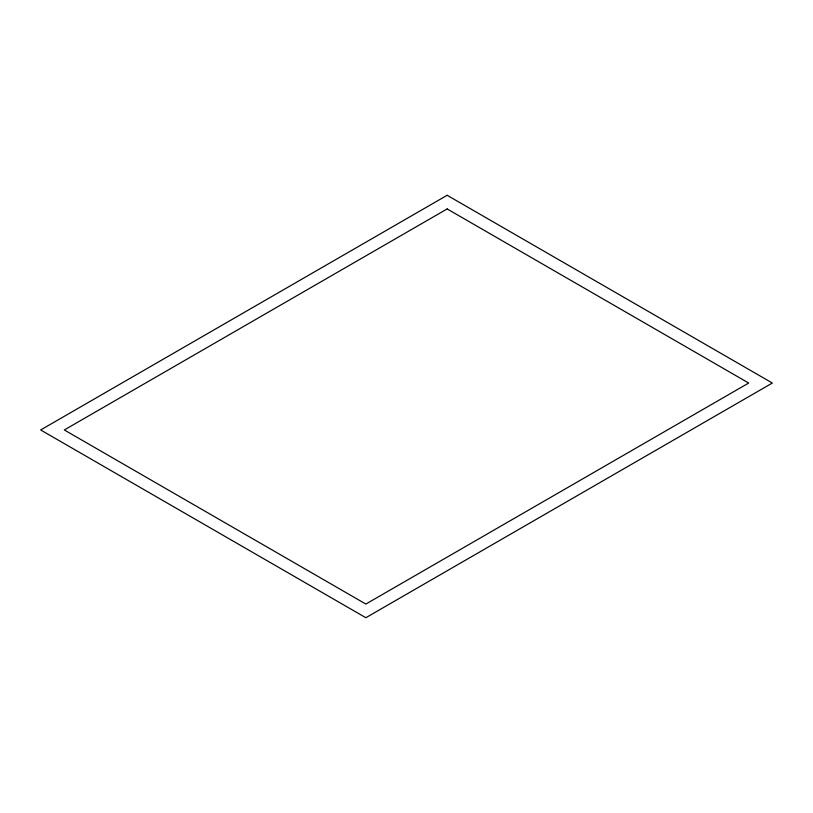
<?xml version="1.0" encoding="UTF-8"?>
<svg xmlns="http://www.w3.org/2000/svg" width="813" height="813" viewBox="0 0 813 813"><rect width="100%" height="100%" fill="white"/><g stroke="black" fill="none" stroke-linecap="round" stroke-linejoin="round"><path stroke-width="1.22" d="M447.15 195.283L40.65 429.965L365.85 617.717L772.35 383.035L447.15 195.283M447.15 208.941L64.308 429.965L365.85 604.059L748.692 383.035L447.15 208.941"/></g></svg>
